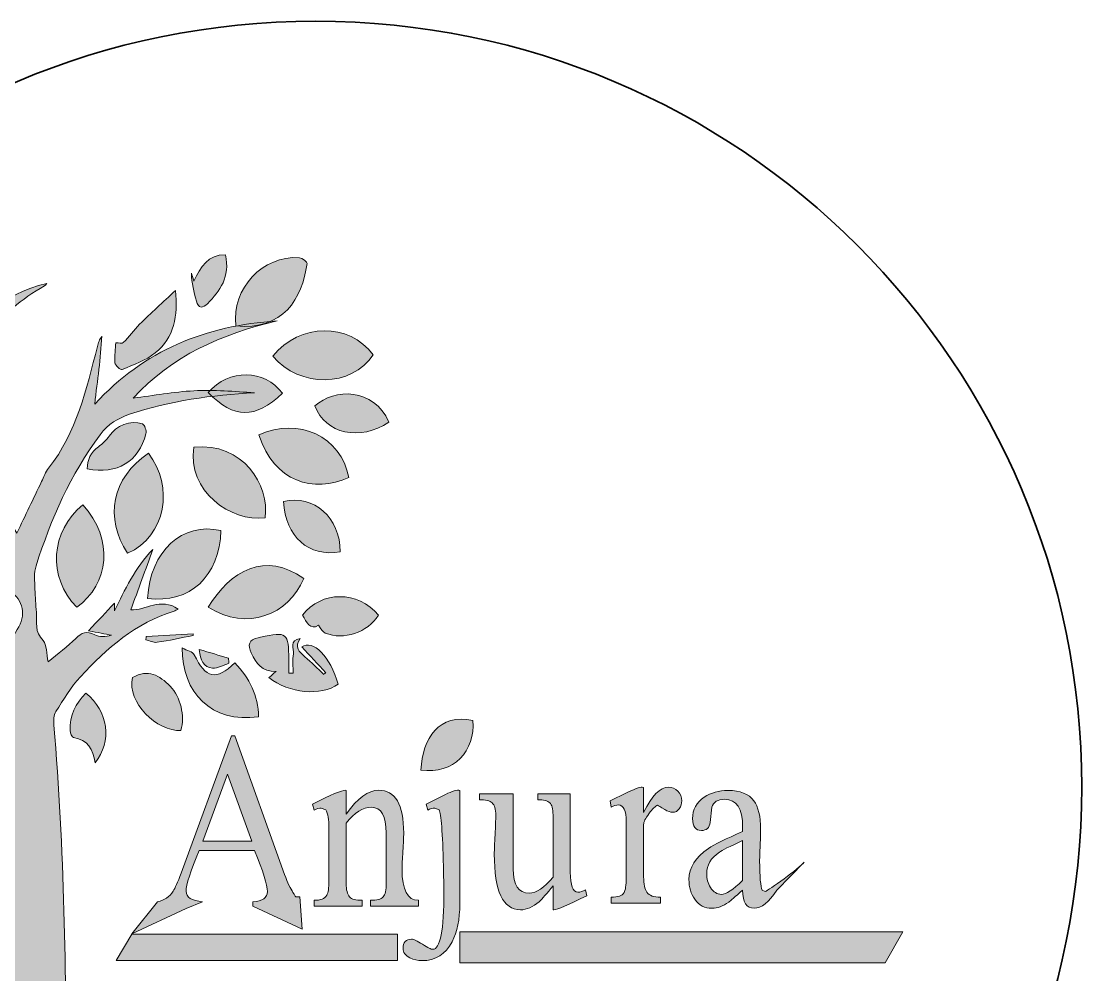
# Model space of a CAD drawing. Header units: inches. Extents: x -88 to 1851, y -517 to 1069.
# Drawn here: x 292.3 to 687.9, y 257.6 to 613.5 of the extents above; entities that cross this region are included whole.
import ezdxf

# ---------------------------------------------------------------- set-up
doc = ezdxf.new("R2010")
doc.units = ezdxf.units.IN
doc.header["$MEASUREMENT"] = 0
doc.layers.add('Layer 1', color=7, linetype='Continuous')

# ---------------------------------------------------------------- blocks, each defined once
blk = doc.blocks.new('block 4')
at = {"layer": 'Layer 1', "true_color": 0x78be37}
h = blk.add_hatch(color=75, dxfattribs=at)
h.dxf.hatch_style = 2
edge = h.paths.add_edge_path()
edge.add_spline(control_points=[(368.42, 526.24), (370.31, 518.03), (366.44, 512.83), (361.74, 508.03), (360.06, 506.32), (358.38, 506.1), (357.61, 508.99), (356.71, 512.37), (355.83, 515.75), (355.78, 519.39), (356.01, 518.59), (356.23, 517.8), (356.6, 516.49), (359.3, 521.61), (361.89, 526.48), (368.42, 526.24)], knot_values=[0, 0, 0, 0, 1, 1, 1, 2, 2, 2, 3, 3, 3, 4, 4, 4, 5, 5, 5, 5], degree=3, periodic=0)
edge.add_line((368.42, 526.24), (368.42, 526.24))
at = {"layer": 'Layer 1', "true_color": 0x754c24}
h = blk.add_hatch(color=27, dxfattribs=at)
h.dxf.hatch_style = 2
edge = h.paths.add_edge_path()
edge.add_spline(control_points=[(302.26, 374.32), (306.04, 377.49), (309.55, 380.07), (312.6, 383.11), (314.85, 385.36), (316.67, 386.08), (319.67, 384.44), (321.4, 383.5), (323.77, 383.73), (325.95, 384.29), (323.45, 384.78), (320.94, 385.28), (317.42, 385.97), (321.08, 389.86), (323.87, 392.84), (327.04, 396.22), (327.04, 396.22), (327.04, 393.4), (327.04, 393.4), (329.02, 397.28), (330.87, 401.34), (333.1, 405.18), (335.39, 409.11), (338.06, 412.83), (341.38, 416.3), (338.65, 408.83), (335.92, 401.36), (333.13, 393.71), (338.58, 393.54), (344.26, 398.55), (350.81, 394.07), (350.02, 393.67), (349.68, 393.43), (349.3, 393.31), (335.02, 388.89), (324.18, 379.46), (314.35, 368.77), (310.79, 364.91), (308.02, 360.29), (305.21, 355.81), (304.38, 354.48), (304.32, 352.43), (304.46, 350.76), (308.27, 304.55), (309.17, 258.25), (308.95, 211.92), (308.95, 211.65), (308.85, 211.39), (308.71, 210.71), (308.71, 210.71), (276.35, 210.71), (276.35, 210.71), (276.63, 214.55), (276.91, 218.31), (277.18, 222.07), (279.74, 258.07), (282.29, 294.08), (284.85, 330.08), (285.44, 338.37), (285.67, 346.71), (286.77, 354.92), (287.46, 359.98), (285.93, 363.73), (282.43, 366.83), (277.04, 371.61), (271.56, 376.31), (265.86, 380.73), (263.07, 382.89), (259.7, 384.31), (256.63, 386.14), (255.98, 386.52), (255.25, 387.13), (255, 387.8), (253.63, 391.45), (252.4, 395.15), (250.76, 399.88), (253.5, 398.79), (255.17, 398.01), (256.91, 397.47), (259.08, 396.8), (259.78, 395.6), (259.58, 393.25), (259.22, 388.92), (260.82, 385.62), (265.29, 384.02), (269.31, 382.57), (272.31, 383.92), (273.66, 389.02), (278.3, 385.33), (282.64, 381.88), (286.49, 378.82), (288.15, 381.74), (289.78, 384.58), (291.38, 387.45), (294.29, 392.67), (292.44, 398.42), (287.2, 401.32), (286.11, 401.92), (285.11, 403.35), (284.81, 404.59), (281.22, 419.3), (274.84, 432.62), (263.77, 443.05), (260.34, 446.3), (255.12, 448.26), (250.38, 449.4), (235.36, 453.01), (220.3, 451.06), (205.36, 448.33), (199.92, 447.35), (194.54, 446.01), (189.09, 445), (202.86, 451.51), (217.36, 455.34), (233.36, 456.69), (221.06, 462.44), (209.89, 468.15), (200.03, 478.11), (201.81, 477.41), (202.57, 477.18), (203.27, 476.83), (212.62, 472.07), (222.42, 468.02), (231.16, 462.33), (239.45, 456.94), (248.55, 456.09), (258.07, 454.15), (256.66, 479.13), (261.4, 502.83), (269.29, 526), (267.89, 513.04), (266.49, 500.08), (265.1, 487.12), (265.58, 486.95), (266.07, 486.79), (266.56, 486.63), (274.4, 500.91), (285, 511.79), (301.83, 515.62), (301.34, 515.1), (301.17, 514.79), (300.9, 514.65), (292.4, 509.88), (285.28, 503.6), (278.67, 496.37), (268.13, 484.85), (263.87, 472.08), (267.49, 456.7), (268.44, 452.65), (269.9, 449.68), (272.97, 446.5), (278.67, 440.61), (283.04, 433.42), (287.93, 426.75), (288.88, 425.44), (289.66, 424), (290.64, 422.44), (293.79, 428.99), (296.81, 435.3), (299.86, 441.61), (300.69, 443.32), (301.31, 445.21), (302.46, 446.66), (313.05, 460), (316.5, 476.17), (320.72, 492.05), (321.07, 493.35), (321.36, 494.67), (322.38, 495.93), (322.02, 491.77), (321.76, 487.61), (321.27, 483.47), (320.78, 479.31), (320.07, 475.18), (319.76, 470.58), (338.02, 490.61), (361.11, 499.9), (387.7, 501.57), (367.15, 496.77), (348.45, 488.6), (334.06, 472.78), (341.62, 473.74), (349.12, 475.13), (356.66, 475.53), (364.19, 475.93), (371.77, 475.33), (379.31, 474.74), (363.41, 473.97), (347.81, 471.86), (332.69, 466.75), (328.27, 465.25), (324.74, 463.13), (321.72, 459.12), (310.58, 444.31), (303.46, 427.64), (297.8, 410.24), (296.92, 407.55), (297.36, 404.38), (297.4, 401.44), (297.43, 398.59), (297.75, 395.74), (297.91, 392.88), (298.11, 389.22), (297.21, 385.56), (300.41, 382.28), (301.91, 380.73), (301.61, 377.44), (302.26, 374.32)], knot_values=[0, 0, 0, 0, 1, 1, 1, 2, 2, 2, 3, 3, 3, 4, 4, 4, 5, 5, 5, 6, 6, 6, 7, 7, 7, 8, 8, 8, 9, 9, 9, 10, 10, 10, 11, 11, 11, 12, 12, 12, 13, 13, 13, 14, 14, 14, 15, 15, 15, 16, 16, 16, 17, 17, 17, 18, 18, 18, 19, 19, 19, 20, 20, 20, 21, 21, 21, 22, 22, 22, 23, 23, 23, 24, 24, 24, 25, 25, 25, 26, 26, 26, 27, 27, 27, 28, 28, 28, 29, 29, 29, 30, 30, 30, 31, 31, 31, 32, 32, 32, 33, 33, 33, 34, 34, 34, 35, 35, 35, 36, 36, 36, 37, 37, 37, 38, 38, 38, 39, 39, 39, 40, 40, 40, 41, 41, 41, 42, 42, 42, 43, 43, 43, 44, 44, 44, 45, 45, 45, 46, 46, 46, 47, 47, 47, 48, 48, 48, 49, 49, 49, 50, 50, 50, 51, 51, 51, 52, 52, 52, 53, 53, 53, 54, 54, 54, 55, 55, 55, 56, 56, 56, 57, 57, 57, 58, 58, 58, 59, 59, 59, 60, 60, 60, 61, 61, 61, 62, 62, 62, 63, 63, 63, 64, 64, 64, 65, 65, 65, 66, 66, 66, 67, 67, 67, 68, 68, 68, 69, 69, 69, 69], degree=3, periodic=0)
edge.add_line((302.26, 374.32), (302.26, 374.32))
at = {"layer": 'Layer 1', "true_color": 0x78be37}
h = blk.add_hatch(color=75, dxfattribs=at)
h.dxf.hatch_style = 2
edge = h.paths.add_edge_path()
edge.add_spline(control_points=[(372.27, 499.75), (370.82, 513.86), (382.3, 526.09), (396.06, 525.19), (397.1, 525.12), (398.99, 523.6), (398.9, 522.97), (397.1, 509.94), (389.99, 497.91), (372.27, 499.75)], knot_values=[0, 0, 0, 0, 1, 1, 1, 2, 2, 2, 3, 3, 3, 3], degree=3, periodic=0)
edge.add_line((372.27, 499.75), (372.27, 499.75))
h = blk.add_hatch(color=75, dxfattribs=at)
h.dxf.hatch_style = 2
edge = h.paths.add_edge_path()
edge.add_spline(control_points=[(349.83, 512.98), (350.8, 503.52), (349.39, 495.37), (342.29, 489.67), (338.75, 486.83), (334.14, 485.27), (329.88, 483.44), (329.4, 483.24), (327.33, 484.97), (327.24, 485.93), (327, 488.59), (327.41, 491.32), (327.52, 493.43), (328.65, 493.43), (329.91, 493.05), (330.35, 493.49), (332.49, 495.68), (334.26, 498.23), (336.44, 500.38), (340.66, 504.54), (345.06, 508.51), (349.83, 512.98)], knot_values=[0, 0, 0, 0, 1, 1, 1, 2, 2, 2, 3, 3, 3, 4, 4, 4, 5, 5, 5, 6, 6, 6, 7, 7, 7, 7], degree=3, periodic=0)
edge.add_line((349.83, 512.98), (349.83, 512.98))
h = blk.add_hatch(color=75, dxfattribs=at)
h.dxf.hatch_style = 2
edge = h.paths.add_edge_path()
edge.add_spline(control_points=[(386.12, 488.5), (396.29, 500.92), (414.44, 501.06), (423.58, 488.98), (415.52, 476.79), (396.2, 476.43), (386.12, 488.5)], knot_values=[0, 0, 0, 0, 1, 1, 1, 2, 2, 2, 2], degree=3, periodic=0)
edge.add_line((386.12, 488.5), (386.12, 488.5))
h = blk.add_hatch(color=75, dxfattribs=at)
h.dxf.hatch_style = 2
edge = h.paths.add_edge_path()
edge.add_spline(control_points=[(361.97, 474.86), (369.76, 483.79), (383.01, 483.66), (389.73, 474.59), (379.4, 464.98), (371.81, 464.91), (361.97, 474.86)], knot_values=[0, 0, 0, 0, 1, 1, 1, 2, 2, 2, 2], degree=3, periodic=0)
edge.add_line((361.97, 474.86), (361.97, 474.86))
h = blk.add_hatch(color=75, dxfattribs=at)
h.dxf.hatch_style = 2
edge = h.paths.add_edge_path()
edge.add_spline(control_points=[(429.39, 463.84), (418.84, 456.52), (405.54, 459.52), (401.84, 469.88), (409.05, 476.46), (423.73, 476.8), (429.39, 463.84)], knot_values=[0, 0, 0, 0, 1, 1, 1, 2, 2, 2, 2], degree=3, periodic=0)
edge.add_line((429.39, 463.84), (429.39, 463.84))
h = blk.add_hatch(color=75, dxfattribs=at)
h.dxf.hatch_style = 2
edge = h.paths.add_edge_path()
edge.add_spline(control_points=[(316.89, 446.35), (316.93, 449.8), (318.13, 452.55), (321.08, 454.63), (322.6, 455.69), (324.03, 457.08), (325.06, 458.61), (327.69, 462.54), (333.07, 464.84), (337.49, 463.18), (338.31, 462.88), (339.08, 460.55), (338.79, 459.43), (336.1, 449), (328.12, 444.28), (316.89, 446.35)], knot_values=[0, 0, 0, 0, 1, 1, 1, 2, 2, 2, 3, 3, 3, 4, 4, 4, 5, 5, 5, 5], degree=3, periodic=0)
edge.add_line((316.89, 446.35), (316.89, 446.35))
h = blk.add_hatch(color=75, dxfattribs=at)
h.dxf.hatch_style = 2
edge = h.paths.add_edge_path()
edge.add_spline(control_points=[(380.9, 459.03), (395.86, 465.93), (411.51, 458.41), (414.5, 443.13), (401.22, 437.24), (386.78, 441.39), (380.9, 459.03)], knot_values=[0, 0, 0, 0, 1, 1, 1, 2, 2, 2, 2], degree=3, periodic=0)
edge.add_line((380.9, 459.03), (380.9, 459.03))
h = blk.add_hatch(color=75, dxfattribs=at)
h.dxf.hatch_style = 2
edge = h.paths.add_edge_path()
edge.add_spline(control_points=[(356.64, 454.54), (374.95, 456.28), (384.99, 440.41), (383.22, 428.07), (370.5, 426.46), (354.06, 438.07), (356.64, 454.54)], knot_values=[0, 0, 0, 0, 1, 1, 1, 2, 2, 2, 2], degree=3, periodic=0)
edge.add_line((356.64, 454.54), (356.64, 454.54))
h = blk.add_hatch(color=75, dxfattribs=at)
h.dxf.hatch_style = 2
edge = h.paths.add_edge_path()
edge.add_spline(control_points=[(331.94, 414.86), (323.29, 428.04), (325.98, 443), (339.73, 452.19), (349.29, 439.66), (346.32, 421.44), (331.94, 414.86)], knot_values=[0, 0, 0, 0, 1, 1, 1, 2, 2, 2, 2], degree=3, periodic=0)
edge.add_line((331.94, 414.86), (331.94, 414.86))
h = blk.add_hatch(color=75, dxfattribs=at)
h.dxf.hatch_style = 2
edge = h.paths.add_edge_path()
edge.add_spline(control_points=[(411.29, 415.43), (399.4, 413.35), (390.91, 421.01), (390.13, 434.21), (401.55, 436.82), (411.21, 428.2), (411.29, 415.43)], knot_values=[0, 0, 0, 0, 1, 1, 1, 2, 2, 2, 2], degree=3, periodic=0)
edge.add_line((411.29, 415.43), (411.29, 415.43))
h = blk.add_hatch(color=75, dxfattribs=at)
h.dxf.hatch_style = 2
edge = h.paths.add_edge_path()
edge.add_spline(control_points=[(312.97, 394.73), (301.95, 406.07), (303.19, 423.01), (315.22, 432.99), (326.98, 420.15), (325.06, 403.37), (312.97, 394.73)], knot_values=[0, 0, 0, 0, 1, 1, 1, 2, 2, 2, 2], degree=3, periodic=0)
edge.add_line((312.97, 394.73), (312.97, 394.73))
h = blk.add_hatch(color=75, dxfattribs=at)
h.dxf.hatch_style = 2
edge = h.paths.add_edge_path()
edge.add_spline(control_points=[(339.38, 398.04), (340.38, 415.74), (352.42, 426.74), (366.76, 423.33), (366.28, 406.27), (355.23, 395.97), (339.38, 398.04)], knot_values=[0, 0, 0, 0, 1, 1, 1, 2, 2, 2, 2], degree=3, periodic=0)
edge.add_line((339.38, 398.04), (339.38, 398.04))
h = blk.add_hatch(color=75, dxfattribs=at)
h.dxf.hatch_style = 2
edge = h.paths.add_edge_path()
edge.add_spline(control_points=[(362.06, 394.75), (370.04, 408.3), (383.49, 415.83), (397.66, 405.42), (392.01, 391.94), (376.45, 385.59), (362.06, 394.75)], knot_values=[0, 0, 0, 0, 1, 1, 1, 2, 2, 2, 2], degree=3, periodic=0)
edge.add_line((362.06, 394.75), (362.06, 394.75))
h = blk.add_hatch(color=75, dxfattribs=at)
h.dxf.hatch_style = 2
edge = h.paths.add_edge_path()
edge.add_spline(control_points=[(425.55, 391.75), (421.44, 385.32), (412.55, 382.28), (405.69, 385.12), (404.76, 385.51), (404.19, 386.75), (403.11, 387.99), (400.11, 386.02), (398.76, 389.12), (397.17, 391.73), (404.19, 400.99), (417.9, 400.99), (425.55, 391.75)], knot_values=[0, 0, 0, 0, 1, 1, 1, 2, 2, 2, 3, 3, 3, 4, 4, 4, 4], degree=3, periodic=0)
edge.add_line((425.55, 391.75), (425.55, 391.75))
h = blk.add_hatch(color=75, dxfattribs=at)
h.dxf.hatch_style = 2
edge = h.paths.add_edge_path()
edge.add_spline(control_points=[(356.35, 384.18), (351.88, 383.31), (347.43, 382.3), (342.93, 381.65), (341.6, 381.46), (340.13, 382.27), (338.72, 382.62), (338.8, 383.03), (338.86, 383.45), (338.93, 383.87), (344.78, 384.18), (350.62, 384.48), (356.46, 384.78), (356.43, 384.58), (356.39, 384.38), (356.35, 384.18)], knot_values=[0, 0, 0, 0, 1, 1, 1, 2, 2, 2, 3, 3, 3, 4, 4, 4, 5, 5, 5, 5], degree=3, periodic=0)
edge.add_line((356.35, 384.18), (356.35, 384.18))
h = blk.add_hatch(color=75, dxfattribs=at)
h.dxf.hatch_style = 2
edge = h.paths.add_edge_path()
edge.add_spline(control_points=[(405.86, 370.32), (402.89, 373.51), (399.91, 376.7), (396.9, 379.92), (401.17, 382.95), (407.48, 376.27), (410.54, 366.04), (403.94, 361.46), (392.17, 362.53), (384.65, 368.51), (385.55, 369.27), (386.43, 370.01), (387.32, 370.76), (382.08, 370.56), (379.83, 373.81), (378.05, 377.69), (376.72, 380.61), (377.11, 382.74), (380.7, 383.37), (380.97, 383.42), (381.22, 383.53), (381.48, 383.59), (391.41, 385.72), (392.05, 385.2), (392.08, 375.16), (392.09, 373.48), (392.08, 371.81), (392.08, 370.13), (392.63, 370.12), (393.17, 370.1), (393.71, 370.08), (393.71, 372.52), (393.43, 375), (393.8, 377.37), (394.09, 379.28), (392.11, 382.4), (396.34, 383.07), (394.08, 379.84), (395.97, 378.11), (398.08, 376.29), (400.51, 374.18), (402.77, 371.87), (405.11, 369.66), (405.36, 369.88), (405.61, 370.1), (405.86, 370.32)], knot_values=[0, 0, 0, 0, 1, 1, 1, 2, 2, 2, 3, 3, 3, 4, 4, 4, 5, 5, 5, 6, 6, 6, 7, 7, 7, 8, 8, 8, 9, 9, 9, 10, 10, 10, 11, 11, 11, 12, 12, 12, 13, 13, 13, 14, 14, 14, 15, 15, 15, 15], degree=3, periodic=0)
edge.add_line((405.86, 370.32), (405.86, 370.32))
h = blk.add_hatch(color=75, dxfattribs=at)
h.dxf.hatch_style = 2
edge = h.paths.add_edge_path()
edge.add_spline(control_points=[(371.99, 374.03), (377.5, 368.19), (380.58, 361.69), (380.83, 353.89), (363.13, 351.32), (352.26, 362.92), (352.35, 379.56), (354.17, 378.55), (356.2, 378.13), (356.78, 376.98), (361.15, 368.19), (364.9, 367.1), (371.99, 374.03)], knot_values=[0, 0, 0, 0, 1, 1, 1, 2, 2, 2, 3, 3, 3, 4, 4, 4, 4], degree=3, periodic=0)
edge.add_line((371.99, 374.03), (371.99, 374.03))
h = blk.add_hatch(color=75, dxfattribs=at)
h.dxf.hatch_style = 2
edge = h.paths.add_edge_path()
edge.add_spline(control_points=[(358.64, 378.98), (362.65, 377.79), (366.11, 376.76), (369.57, 375.73), (369.63, 375.09), (369.69, 374.45), (369.75, 373.81), (367.69, 373.16), (365.55, 371.82), (363.57, 372.02), (360.4, 372.34), (359.03, 374.93), (358.64, 378.98)], knot_values=[0, 0, 0, 0, 1, 1, 1, 2, 2, 2, 3, 3, 3, 4, 4, 4, 4], degree=3, periodic=0)
edge.add_line((358.64, 378.98), (358.64, 378.98))
h = blk.add_hatch(color=75, dxfattribs=at)
h.dxf.hatch_style = 2
edge = h.paths.add_edge_path()
edge.add_spline(control_points=[(351.85, 348.74), (342.87, 348.27), (331.65, 359.13), (333.78, 368.5), (339.53, 371.8), (343.9, 369.31), (347.81, 365.26), (351.77, 361.16), (353.37, 354.36), (351.85, 348.74)], knot_values=[0, 0, 0, 0, 1, 1, 1, 2, 2, 2, 3, 3, 3, 3], degree=3, periodic=0)
edge.add_line((351.85, 348.74), (351.85, 348.74))
h = blk.add_hatch(color=75, dxfattribs=at)
h.dxf.hatch_style = 2
edge = h.paths.add_edge_path()
edge.add_spline(control_points=[(319.81, 336.72), (319.15, 341.73), (317.07, 345.28), (311.79, 346.11), (311.21, 346.2), (310.53, 347.77), (310.48, 348.68), (310.16, 354.31), (312.6, 358.77), (316.41, 362.67), (324.77, 356.05), (326.27, 344.6), (319.81, 336.72)], knot_values=[0, 0, 0, 0, 1, 1, 1, 2, 2, 2, 3, 3, 3, 4, 4, 4, 4], degree=3, periodic=0)
edge.add_line((319.81, 336.72), (319.81, 336.72))
h = blk.add_hatch(color=75, dxfattribs=at)
h.dxf.hatch_style = 2
edge = h.paths.add_edge_path()
edge.add_spline(control_points=[(441.35, 333.98), (441.98, 345.89), (448.16, 355.3), (460.79, 352.44), (461.64, 341.31), (453.7, 332.07), (441.35, 333.98)], knot_values=[0, 0, 0, 0, 1, 1, 1, 2, 2, 2, 2], degree=3, periodic=0)
edge.add_line((441.35, 333.98), (441.35, 333.98))
at = {"layer": 'Layer 1', "true_color": 0xff0000}
h = blk.add_hatch(color=1, dxfattribs=at)
h.dxf.hatch_style = 2
edge = h.paths.add_edge_path()
edge.add_spline(control_points=[(397.08, 274.57), (397.08, 274.57), (378.72, 283.14), (378.72, 283.14), (378.72, 283.14), (378.72, 284.83), (378.72, 284.83), (382.3, 285.02), (384.08, 286.3), (384.08, 288.68), (384.08, 291.06), (382.5, 296.17), (379.35, 304), (379.35, 304), (358.69, 304), (358.69, 304), (355.41, 296.23), (353.78, 291.16), (353.78, 288.78), (353.78, 286.46), (355.83, 285.14), (359.95, 284.83), (359.95, 284.83), (353.78, 282.34), (353.78, 282.34), (353.78, 282.34), (333.51, 272.84), (333.51, 272.84), (333.51, 272.84), (343.13, 284.83), (343.13, 284.83), (345.64, 285.33), (347.58, 286.65), (348.95, 288.78), (349.66, 289.84), (350.65, 292.1), (351.9, 295.54), (351.9, 295.54), (370.67, 346.75), (370.67, 346.75), (370.67, 346.75), (372.01, 346.75), (372.01, 346.75), (372.01, 346.75), (390.52, 294.98), (390.52, 294.98), (391.65, 291.84), (392.7, 289.62), (393.65, 288.31), (395.2, 286.18), (393.66, 286.85), (396.16, 286.67), (396.16, 286.67), (397.08, 274.57), (397.08, 274.57)], knot_values=[0, 0, 0, 0, 1, 1, 1, 2, 2, 2, 3, 3, 3, 4, 4, 4, 5, 5, 5, 6, 6, 6, 7, 7, 7, 8, 8, 8, 9, 9, 9, 10, 10, 10, 11, 11, 11, 12, 12, 12, 13, 13, 13, 14, 14, 14, 15, 15, 15, 16, 16, 16, 17, 17, 17, 18, 18, 18, 18], degree=3, periodic=1)
h.paths.add_polyline_path([(378.26, 307.38), (369.18, 332.5), (359.97, 307.38)])
h = blk.add_hatch(color=1, dxfattribs=at)
h.dxf.hatch_style = 2
edge = h.paths.add_edge_path()
edge.add_spline(control_points=[(440.41, 283.14), (440.41, 283.14), (422.62, 283.14), (422.62, 283.14), (422.62, 283.14), (422.62, 285.39), (422.62, 285.39), (424.94, 285.33), (426.49, 285.74), (427.27, 286.62), (428.04, 287.49), (428.43, 289.18), (428.43, 291.69), (428.43, 291.69), (428.43, 310.48), (428.43, 310.48), (428.43, 316.87), (426.58, 320.07), (422.89, 320.07), (419.73, 320.07), (416.59, 318.09), (413.5, 314.15), (413.5, 314.15), (413.5, 291.69), (413.5, 291.69), (413.5, 289.25), (413.9, 287.57), (414.71, 286.66), (415.51, 285.75), (417.07, 285.33), (419.4, 285.39), (419.4, 285.39), (419.4, 283.14), (419.4, 283.14), (419.4, 283.14), (401.61, 283.14), (401.61, 283.14), (401.61, 283.14), (401.61, 285.39), (401.61, 285.39), (403.93, 285.33), (405.48, 285.96), (406.26, 287.27), (406.79, 288.21), (407.06, 290), (407.06, 292.63), (407.06, 292.63), (407.06, 312.27), (407.06, 312.27), (407.06, 315.46), (406.67, 317.75), (405.9, 319.13), (405.9, 319.13), (404.2, 319.79), (404.2, 319.79), (403.42, 319.79), (402.56, 319.53), (401.61, 319.03), (401.61, 319.03), (400.98, 321.29), (400.98, 321.29), (407.84, 324.73), (411.92, 326.46), (413.23, 326.46), (413.23, 326.46), (413.5, 326.36), (413.5, 326.36), (413.5, 326.36), (413.5, 317.53), (413.5, 317.53), (417.73, 323.48), (421.75, 326.46), (425.57, 326.46), (431.83, 326.46), (434.95, 321.12), (434.95, 310.45), (434.95, 308.94), (434.85, 306.69), (434.64, 303.71), (434.43, 300.73), (434.33, 298.49), (434.33, 296.98), (434.33, 289.19), (436.36, 285.33), (440.41, 285.39), (440.41, 285.39), (440.41, 283.14), (440.41, 283.14)], knot_values=[0, 0, 0, 0, 1, 1, 1, 2, 2, 2, 3, 3, 3, 4, 4, 4, 5, 5, 5, 6, 6, 6, 7, 7, 7, 8, 8, 8, 9, 9, 9, 10, 10, 10, 11, 11, 11, 12, 12, 12, 13, 13, 13, 14, 14, 14, 15, 15, 15, 16, 16, 16, 17, 17, 17, 18, 18, 18, 19, 19, 19, 20, 20, 20, 21, 21, 21, 22, 22, 22, 23, 23, 23, 24, 24, 24, 25, 25, 25, 26, 26, 26, 27, 27, 27, 28, 28, 28, 29, 29, 29, 29], degree=3, periodic=1)
h = blk.add_hatch(color=1, dxfattribs=at)
h.dxf.hatch_style = 2
edge = h.paths.add_edge_path()
edge.add_spline(control_points=[(455.88, 284.08), (455.88, 278.25), (454.92, 273.52), (453.02, 269.89), (450.57, 265.19), (446.82, 262.84), (441.75, 262.84), (440.14, 262.84), (438.65, 263.19), (437.28, 263.88), (435.55, 264.75), (434.69, 265.94), (434.69, 267.45), (434.69, 269.7), (435.76, 270.83), (437.91, 270.83), (438.62, 270.83), (439.98, 270.21), (441.97, 268.95), (443.97, 267.7), (445.24, 267.07), (445.77, 267.07), (448.57, 267.07), (449.98, 274.24), (449.98, 288.59), (449.98, 290.41), (449.92, 292.44), (449.8, 294.69), (449.8, 294.69), (449.8, 298.08), (449.8, 298.08), (449.44, 310.61), (448.9, 317.63), (448.19, 319.13), (448.19, 319.13), (446.58, 319.78), (446.58, 319.78), (445.74, 319.78), (444.85, 319.53), (443.9, 319.03), (443.9, 319.03), (443.36, 321.29), (443.36, 321.29), (443.36, 321.29), (449.53, 324.39), (449.53, 324.39), (452.27, 325.77), (454.27, 326.46), (455.52, 326.46), (455.52, 326.46), (455.88, 326.36), (455.88, 326.36), (455.88, 326.36), (455.88, 284.08), (455.88, 284.08)], knot_values=[0, 0, 0, 0, 1, 1, 1, 2, 2, 2, 3, 3, 3, 4, 4, 4, 5, 5, 5, 6, 6, 6, 7, 7, 7, 8, 8, 8, 9, 9, 9, 10, 10, 10, 11, 11, 11, 12, 12, 12, 13, 13, 13, 14, 14, 14, 15, 15, 15, 16, 16, 16, 17, 17, 17, 18, 18, 18, 18], degree=3, periodic=1)
h = blk.add_hatch(color=1, dxfattribs=at)
h.dxf.hatch_style = 2
edge = h.paths.add_edge_path()
edge.add_spline(control_points=[(503.26, 287.09), (496.29, 283.57), (492.2, 281.82), (491.01, 281.82), (491.01, 281.82), (490.66, 281.82), (490.66, 281.82), (490.66, 281.82), (490.66, 290.75), (490.66, 290.75), (488.39, 287.87), (486.66, 285.9), (485.47, 284.83), (483.2, 282.83), (480.88, 281.82), (478.5, 281.82), (472, 281.82), (468.75, 288.78), (468.75, 302.68), (468.75, 304.25), (468.84, 306.63), (469.02, 309.82), (469.2, 313.02), (469.29, 315.4), (469.29, 316.97), (469.29, 319.35), (468.84, 320.94), (467.95, 321.76), (467.05, 322.57), (465.47, 322.95), (463.21, 322.89), (463.21, 322.89), (463.21, 325.14), (463.21, 325.14), (463.21, 325.14), (475.81, 325.14), (475.81, 325.14), (475.81, 325.14), (475.81, 297.05), (475.81, 297.05), (475.81, 291.03), (477.81, 288.03), (481.8, 288.03), (484.43, 288.03), (487.38, 290.03), (490.66, 294.04), (490.66, 294.04), (490.66, 317.25), (490.66, 317.25), (490.66, 319.5), (490.25, 321.01), (489.45, 321.76), (488.64, 322.51), (487.14, 322.89), (484.93, 322.89), (484.93, 322.89), (484.93, 325.14), (484.93, 325.14), (484.93, 325.14), (497.09, 325.14), (497.09, 325.14), (497.09, 325.14), (497.09, 295.92), (497.09, 295.92), (497.09, 290.91), (498.04, 288.4), (499.95, 288.4), (500.79, 288.4), (501.71, 288.68), (502.72, 289.25), (502.72, 289.25), (503.26, 287.09), (503.26, 287.09)], knot_values=[0, 0, 0, 0, 1, 1, 1, 2, 2, 2, 3, 3, 3, 4, 4, 4, 5, 5, 5, 6, 6, 6, 7, 7, 7, 8, 8, 8, 9, 9, 9, 10, 10, 10, 11, 11, 11, 12, 12, 12, 13, 13, 13, 14, 14, 14, 15, 15, 15, 16, 16, 16, 17, 17, 17, 18, 18, 18, 19, 19, 19, 20, 20, 20, 21, 21, 21, 22, 22, 22, 23, 23, 23, 24, 24, 24, 24], degree=3, periodic=1)
h = blk.add_hatch(color=1, dxfattribs=at)
h.dxf.hatch_style = 2
edge = h.paths.add_edge_path()
edge.add_spline(control_points=[(538.69, 322.48), (538.69, 321.41), (538.38, 320.42), (537.75, 319.54), (537.13, 318.65), (536.31, 318.21), (535.29, 318.21), (534.46, 318.21), (533.48, 318.55), (532.34, 319.24), (530.79, 320.18), (529.9, 320.72), (529.66, 320.84), (528.82, 320.53), (527.75, 319.48), (526.44, 317.69), (525.13, 315.91), (524.47, 314.58), (524.47, 313.7), (524.47, 313.7), (524.47, 294.06), (524.47, 294.06), (524.47, 291.43), (524.86, 289.55), (525.64, 288.42), (526.59, 287.11), (528.29, 286.48), (530.73, 286.54), (530.73, 286.54), (530.73, 284.29), (530.73, 284.29), (530.73, 284.29), (512.32, 284.29), (512.32, 284.29), (512.32, 284.29), (512.32, 286.54), (512.32, 286.54), (514.82, 286.48), (516.43, 287.04), (517.14, 288.24), (517.68, 289.11), (517.95, 290.96), (517.95, 293.78), (517.95, 293.78), (517.95, 314.64), (517.95, 314.64), (517.95, 318.84), (516.98, 320.94), (515.04, 320.94), (514.22, 320.94), (513.31, 320.68), (512.31, 320.18), (512.31, 320.18), (511.96, 322.44), (511.96, 322.44), (511.96, 322.44), (518.04, 325.45), (518.04, 325.45), (520.96, 326.88), (522.92, 327.61), (523.94, 327.61), (523.94, 327.61), (524.47, 327.51), (524.47, 327.51), (524.47, 327.51), (524.47, 318.12), (524.47, 318.12), (527.45, 324.44), (530.56, 327.61), (533.77, 327.61), (535.08, 327.61), (536.23, 327.1), (537.21, 326.09), (538.2, 325.07), (538.69, 323.87), (538.69, 322.48)], knot_values=[0, 0, 0, 0, 1, 1, 1, 2, 2, 2, 3, 3, 3, 4, 4, 4, 5, 5, 5, 6, 6, 6, 7, 7, 7, 8, 8, 8, 9, 9, 9, 10, 10, 10, 11, 11, 11, 12, 12, 12, 13, 13, 13, 14, 14, 14, 15, 15, 15, 16, 16, 16, 17, 17, 17, 18, 18, 18, 19, 19, 19, 20, 20, 20, 21, 21, 21, 22, 22, 22, 23, 23, 23, 24, 24, 24, 25, 25, 25, 25], degree=3, periodic=0)
edge.add_line((538.69, 322.48), (538.69, 322.48))
h = blk.add_hatch(color=1, dxfattribs=at)
h.dxf.hatch_style = 2
edge = h.paths.add_edge_path()
edge.add_spline(control_points=[(574.09, 289.18), (571.17, 284.65), (568.37, 282.39), (565.68, 282.39), (562.82, 282.39), (561.39, 284.64), (561.39, 289.15), (558.53, 286.62), (556.8, 285.13), (556.21, 284.7), (554.06, 283.16), (551.97, 282.39), (549.95, 282.39), (547.26, 282.39), (545.12, 283.51), (543.51, 285.76), (542.08, 287.76), (541.36, 290.23), (541.36, 293.17), (541.36, 297.54), (543.78, 301.39), (548.61, 304.7), (550.87, 306.26), (555.13, 308.36), (561.39, 310.98), (561.39, 310.98), (561.39, 312.67), (561.39, 312.67), (561.39, 319.61), (559.16, 323.07), (554.69, 323.07), (552.12, 323.07), (550.51, 322.07), (549.86, 320.07), (549.86, 320.07), (549.23, 314.43), (549.23, 314.43), (548.99, 312.42), (547.92, 311.42), (546.01, 311.42), (543.81, 311.42), (542.71, 312.9), (542.71, 315.84), (542.71, 319.22), (544.16, 321.88), (547.09, 323.83), (549.59, 325.52), (552.54, 326.36), (555.94, 326.36), (560.47, 326.36), (563.68, 325.08), (565.59, 322.51), (567.26, 320.26), (568.1, 316.68), (568.1, 311.8), (568.1, 310.48), (568.04, 308.53), (567.92, 305.93), (567.8, 303.33), (567.74, 301.37), (567.74, 300.05), (567.74, 294.1), (568.07, 290.47), (568.72, 289.15), (568.72, 289.15), (569.8, 288.68), (569.8, 288.68), (570.87, 288.93), (582.62, 297.44), (584.4, 299.63), (584.4, 299.63), (574.09, 289.18), (574.09, 289.18)], knot_values=[0, 0, 0, 0, 1, 1, 1, 2, 2, 2, 3, 3, 3, 4, 4, 4, 5, 5, 5, 6, 6, 6, 7, 7, 7, 8, 8, 8, 9, 9, 9, 10, 10, 10, 11, 11, 11, 12, 12, 12, 13, 13, 13, 14, 14, 14, 15, 15, 15, 16, 16, 16, 17, 17, 17, 18, 18, 18, 19, 19, 19, 20, 20, 20, 21, 21, 21, 22, 22, 22, 23, 23, 23, 24, 24, 24, 24], degree=3, periodic=1)
edge = h.paths.add_edge_path()
edge.add_spline(control_points=[(561.39, 292.72), (561.39, 292.72), (561.39, 307.66), (561.39, 307.66), (556.5, 305.41), (553.61, 303.97), (552.72, 303.34), (549.56, 301.15), (547.98, 298.45), (547.98, 295.26), (547.98, 293.38), (548.46, 291.69), (549.41, 290.19), (550.48, 288.43), (551.85, 287.56), (553.52, 287.56), (555.19, 287.56), (557.81, 289.28), (561.39, 292.72)], knot_values=[0, 0, 0, 0, 1, 1, 1, 2, 2, 2, 3, 3, 3, 4, 4, 4, 5, 5, 5, 6, 6, 6, 6], degree=3, periodic=0)
edge.add_line((561.39, 292.72), (561.39, 292.72))
at = {"layer": 'Layer 1', "true_color": 0x0071bc}
h = blk.add_hatch(color=152, dxfattribs=at)
h.dxf.hatch_style = 2
h.paths.add_polyline_path([(614.53, 262.01), (455.84, 262.01), (455.84, 273.59), (621.14, 273.59)])
h = blk.add_hatch(color=152, dxfattribs=at)
h.dxf.hatch_style = 2
h.paths.add_polyline_path([(432.69, 262.84), (327.73, 262.84), (333.51, 272.76), (432.69, 272.76)])
at = {"layer": 'Layer 1', "lineweight": 0}
for points in [[(378.26, 307.38), (369.18, 332.5), (359.97, 307.38), (378.26, 307.38)], [(614.53, 262.01), (455.84, 262.01), (455.84, 273.59), (621.14, 273.59), (614.53, 262.01)], [(432.69, 262.84), (327.73, 262.84), (333.51, 272.76), (432.69, 272.76), (432.69, 262.84)]]:
    blk.add_lwpolyline(points, dxfattribs=at)
at = {"layer": 'Layer 1', "color": 7, "lineweight": 35, "true_color": 0xffffff}
blk.add_open_spline([(687.92, 327.66), (687.92, 169.81), (559.96, 41.85), (402.11, 41.85), (244.27, 41.85), (116.31, 169.81), (116.31, 327.66), (116.31, 485.5), (244.27, 613.46), (402.11, 613.46), (559.96, 613.46), (687.92, 485.5), (687.92, 327.66)], degree=3, knots=[0, 0, 0, 0, 1, 1, 1, 2, 2, 2, 3, 3, 3, 4, 4, 4, 4], dxfattribs=at)
at = {"layer": 'Layer 1', "lineweight": 0}
for points, knots in [([(368.42, 526.24), (370.31, 518.03), (366.44, 512.83), (361.74, 508.03), (360.06, 506.32), (358.38, 506.1), (357.61, 508.99), (356.71, 512.37), (355.83, 515.75), (355.78, 519.39), (356.01, 518.59), (356.23, 517.8), (356.6, 516.49), (359.3, 521.61), (361.89, 526.48), (368.42, 526.24)], [0, 0, 0, 0, 1, 1, 1, 2, 2, 2, 3, 3, 3, 4, 4, 4, 5, 5, 5, 5]), ([(302.26, 374.32), (306.04, 377.49), (309.55, 380.07), (312.6, 383.11), (314.85, 385.36), (316.67, 386.08), (319.67, 384.44), (321.4, 383.5), (323.77, 383.73), (325.95, 384.29), (323.45, 384.78), (320.94, 385.28), (317.42, 385.97), (321.08, 389.86), (323.87, 392.84), (327.04, 396.22), (327.04, 396.22), (327.04, 393.4), (327.04, 393.4), (329.02, 397.28), (330.87, 401.34), (333.1, 405.18), (335.39, 409.11), (338.06, 412.83), (341.38, 416.3), (338.65, 408.83), (335.92, 401.36), (333.13, 393.71), (338.58, 393.54), (344.26, 398.55), (350.81, 394.07), (350.02, 393.67), (349.68, 393.43), (349.3, 393.31), (335.02, 388.89), (324.18, 379.46), (314.35, 368.77), (310.79, 364.91), (308.02, 360.29), (305.21, 355.81), (304.38, 354.48), (304.32, 352.43), (304.46, 350.76), (308.27, 304.55), (309.17, 258.25), (308.95, 211.92), (308.95, 211.65), (308.85, 211.39), (308.71, 210.71), (308.71, 210.71), (276.35, 210.71), (276.35, 210.71), (276.63, 214.55), (276.91, 218.31), (277.18, 222.07), (279.74, 258.07), (282.29, 294.08), (284.85, 330.08), (285.44, 338.37), (285.67, 346.71), (286.77, 354.92), (287.46, 359.98), (285.93, 363.73), (282.43, 366.83), (277.04, 371.61), (271.56, 376.31), (265.86, 380.73), (263.07, 382.89), (259.7, 384.31), (256.63, 386.14), (255.98, 386.52), (255.25, 387.13), (255, 387.8), (253.63, 391.45), (252.4, 395.15), (250.76, 399.88), (253.5, 398.79), (255.17, 398.01), (256.91, 397.47), (259.08, 396.8), (259.78, 395.6), (259.58, 393.25), (259.22, 388.92), (260.82, 385.62), (265.29, 384.02), (269.31, 382.57), (272.31, 383.92), (273.66, 389.02), (278.3, 385.33), (282.64, 381.88), (286.49, 378.82), (288.15, 381.74), (289.78, 384.58), (291.38, 387.45), (294.29, 392.67), (292.44, 398.42), (287.2, 401.32), (286.11, 401.92), (285.11, 403.35), (284.81, 404.59), (281.22, 419.3), (274.84, 432.62), (263.77, 443.05), (260.34, 446.3), (255.12, 448.26), (250.38, 449.4), (235.36, 453.01), (220.3, 451.06), (205.36, 448.33), (199.92, 447.35), (194.54, 446.01), (189.09, 445), (202.86, 451.51), (217.36, 455.34), (233.36, 456.69), (221.06, 462.44), (209.89, 468.15), (200.03, 478.11), (201.81, 477.41), (202.57, 477.18), (203.27, 476.83), (212.62, 472.07), (222.42, 468.02), (231.16, 462.33), (239.45, 456.94), (248.55, 456.09), (258.07, 454.15), (256.66, 479.13), (261.4, 502.83), (269.29, 526), (267.89, 513.04), (266.49, 500.08), (265.1, 487.12), (265.58, 486.95), (266.07, 486.79), (266.56, 486.63), (274.4, 500.91), (285, 511.79), (301.83, 515.62), (301.34, 515.1), (301.17, 514.79), (300.9, 514.65), (292.4, 509.88), (285.28, 503.6), (278.67, 496.37), (268.13, 484.85), (263.87, 472.08), (267.49, 456.7), (268.44, 452.65), (269.9, 449.68), (272.97, 446.5), (278.67, 440.61), (283.04, 433.42), (287.93, 426.75), (288.88, 425.44), (289.66, 424), (290.64, 422.44), (293.79, 428.99), (296.81, 435.3), (299.86, 441.61), (300.69, 443.32), (301.31, 445.21), (302.46, 446.66), (313.05, 460), (316.5, 476.17), (320.72, 492.05), (321.07, 493.35), (321.36, 494.67), (322.38, 495.93), (322.02, 491.77), (321.76, 487.61), (321.27, 483.47), (320.78, 479.31), (320.07, 475.18), (319.76, 470.58), (338.02, 490.61), (361.11, 499.9), (387.7, 501.57), (367.15, 496.77), (348.45, 488.6), (334.06, 472.78), (341.62, 473.74), (349.12, 475.13), (356.66, 475.53), (364.19, 475.93), (371.77, 475.33), (379.31, 474.74), (363.41, 473.97), (347.81, 471.86), (332.69, 466.75), (328.27, 465.25), (324.74, 463.13), (321.72, 459.12), (310.58, 444.31), (303.46, 427.64), (297.8, 410.24), (296.92, 407.55), (297.36, 404.38), (297.4, 401.44), (297.43, 398.59), (297.75, 395.74), (297.91, 392.88), (298.11, 389.22), (297.21, 385.56), (300.41, 382.28), (301.91, 380.73), (301.61, 377.44), (302.26, 374.32)], [0, 0, 0, 0, 1, 1, 1, 2, 2, 2, 3, 3, 3, 4, 4, 4, 5, 5, 5, 6, 6, 6, 7, 7, 7, 8, 8, 8, 9, 9, 9, 10, 10, 10, 11, 11, 11, 12, 12, 12, 13, 13, 13, 14, 14, 14, 15, 15, 15, 16, 16, 16, 17, 17, 17, 18, 18, 18, 19, 19, 19, 20, 20, 20, 21, 21, 21, 22, 22, 22, 23, 23, 23, 24, 24, 24, 25, 25, 25, 26, 26, 26, 27, 27, 27, 28, 28, 28, 29, 29, 29, 30, 30, 30, 31, 31, 31, 32, 32, 32, 33, 33, 33, 34, 34, 34, 35, 35, 35, 36, 36, 36, 37, 37, 37, 38, 38, 38, 39, 39, 39, 40, 40, 40, 41, 41, 41, 42, 42, 42, 43, 43, 43, 44, 44, 44, 45, 45, 45, 46, 46, 46, 47, 47, 47, 48, 48, 48, 49, 49, 49, 50, 50, 50, 51, 51, 51, 52, 52, 52, 53, 53, 53, 54, 54, 54, 55, 55, 55, 56, 56, 56, 57, 57, 57, 58, 58, 58, 59, 59, 59, 60, 60, 60, 61, 61, 61, 62, 62, 62, 63, 63, 63, 64, 64, 64, 65, 65, 65, 66, 66, 66, 67, 67, 67, 68, 68, 68, 69, 69, 69, 69]), ([(372.27, 499.75), (370.82, 513.86), (382.3, 526.09), (396.06, 525.19), (397.1, 525.12), (398.99, 523.6), (398.9, 522.97), (397.1, 509.94), (389.99, 497.91), (372.27, 499.75)], [0, 0, 0, 0, 1, 1, 1, 2, 2, 2, 3, 3, 3, 3]), ([(349.83, 512.98), (350.8, 503.52), (349.39, 495.37), (342.29, 489.67), (338.75, 486.83), (334.14, 485.27), (329.88, 483.44), (329.4, 483.24), (327.33, 484.97), (327.24, 485.93), (327, 488.59), (327.41, 491.32), (327.52, 493.43), (328.65, 493.43), (329.91, 493.05), (330.35, 493.49), (332.49, 495.68), (334.26, 498.23), (336.44, 500.38), (340.66, 504.54), (345.06, 508.51), (349.83, 512.98)], [0, 0, 0, 0, 1, 1, 1, 2, 2, 2, 3, 3, 3, 4, 4, 4, 5, 5, 5, 6, 6, 6, 7, 7, 7, 7]), ([(386.12, 488.5), (396.29, 500.92), (414.44, 501.06), (423.58, 488.98), (415.52, 476.79), (396.2, 476.43), (386.12, 488.5)], [0, 0, 0, 0, 1, 1, 1, 2, 2, 2, 2]), ([(361.97, 474.86), (369.76, 483.79), (383.01, 483.66), (389.73, 474.59), (379.4, 464.98), (371.81, 464.91), (361.97, 474.86)], [0, 0, 0, 0, 1, 1, 1, 2, 2, 2, 2]), ([(429.39, 463.84), (418.84, 456.52), (405.54, 459.52), (401.84, 469.88), (409.05, 476.46), (423.73, 476.8), (429.39, 463.84)], [0, 0, 0, 0, 1, 1, 1, 2, 2, 2, 2]), ([(316.89, 446.35), (316.93, 449.8), (318.13, 452.55), (321.08, 454.63), (322.6, 455.69), (324.03, 457.08), (325.06, 458.61), (327.69, 462.54), (333.07, 464.84), (337.49, 463.18), (338.31, 462.88), (339.08, 460.55), (338.79, 459.43), (336.1, 449), (328.12, 444.28), (316.89, 446.35)], [0, 0, 0, 0, 1, 1, 1, 2, 2, 2, 3, 3, 3, 4, 4, 4, 5, 5, 5, 5]), ([(380.9, 459.03), (395.86, 465.93), (411.51, 458.41), (414.5, 443.13), (401.22, 437.24), (386.78, 441.39), (380.9, 459.03)], [0, 0, 0, 0, 1, 1, 1, 2, 2, 2, 2]), ([(356.64, 454.54), (374.95, 456.28), (384.99, 440.41), (383.22, 428.07), (370.5, 426.46), (354.06, 438.07), (356.64, 454.54)], [0, 0, 0, 0, 1, 1, 1, 2, 2, 2, 2]), ([(331.94, 414.86), (323.29, 428.04), (325.98, 443), (339.73, 452.19), (349.29, 439.66), (346.32, 421.44), (331.94, 414.86)], [0, 0, 0, 0, 1, 1, 1, 2, 2, 2, 2]), ([(411.29, 415.43), (399.4, 413.35), (390.91, 421.01), (390.13, 434.21), (401.55, 436.82), (411.21, 428.2), (411.29, 415.43)], [0, 0, 0, 0, 1, 1, 1, 2, 2, 2, 2]), ([(312.97, 394.73), (301.95, 406.07), (303.19, 423.01), (315.22, 432.99), (326.98, 420.15), (325.06, 403.37), (312.97, 394.73)], [0, 0, 0, 0, 1, 1, 1, 2, 2, 2, 2]), ([(339.38, 398.04), (340.38, 415.74), (352.42, 426.74), (366.76, 423.33), (366.28, 406.27), (355.23, 395.97), (339.38, 398.04)], [0, 0, 0, 0, 1, 1, 1, 2, 2, 2, 2]), ([(362.06, 394.75), (370.04, 408.3), (383.49, 415.83), (397.66, 405.42), (392.01, 391.94), (376.45, 385.59), (362.06, 394.75)], [0, 0, 0, 0, 1, 1, 1, 2, 2, 2, 2]), ([(425.55, 391.75), (421.44, 385.32), (412.55, 382.28), (405.69, 385.12), (404.76, 385.51), (404.19, 386.75), (403.11, 387.99), (400.11, 386.02), (398.76, 389.12), (397.17, 391.73), (404.19, 400.99), (417.9, 400.99), (425.55, 391.75)], [0, 0, 0, 0, 1, 1, 1, 2, 2, 2, 3, 3, 3, 4, 4, 4, 4]), ([(356.35, 384.18), (351.88, 383.31), (347.43, 382.3), (342.93, 381.65), (341.6, 381.46), (340.13, 382.27), (338.72, 382.62), (338.8, 383.03), (338.86, 383.45), (338.93, 383.87), (344.78, 384.18), (350.62, 384.48), (356.46, 384.78), (356.43, 384.58), (356.39, 384.38), (356.35, 384.18)], [0, 0, 0, 0, 1, 1, 1, 2, 2, 2, 3, 3, 3, 4, 4, 4, 5, 5, 5, 5]), ([(405.86, 370.32), (402.89, 373.51), (399.91, 376.7), (396.9, 379.92), (401.17, 382.95), (407.48, 376.27), (410.54, 366.04), (403.94, 361.46), (392.17, 362.53), (384.65, 368.51), (385.55, 369.27), (386.43, 370.01), (387.32, 370.76), (382.08, 370.56), (379.83, 373.81), (378.05, 377.69), (376.72, 380.61), (377.11, 382.74), (380.7, 383.37), (380.97, 383.42), (381.22, 383.53), (381.48, 383.59), (391.41, 385.72), (392.05, 385.2), (392.08, 375.16), (392.09, 373.48), (392.08, 371.81), (392.08, 370.13), (392.63, 370.12), (393.17, 370.1), (393.71, 370.08), (393.71, 372.52), (393.43, 375), (393.8, 377.37), (394.09, 379.28), (392.11, 382.4), (396.34, 383.07), (394.08, 379.84), (395.97, 378.11), (398.08, 376.29), (400.51, 374.18), (402.77, 371.87), (405.11, 369.66), (405.36, 369.88), (405.61, 370.1), (405.86, 370.32)], [0, 0, 0, 0, 1, 1, 1, 2, 2, 2, 3, 3, 3, 4, 4, 4, 5, 5, 5, 6, 6, 6, 7, 7, 7, 8, 8, 8, 9, 9, 9, 10, 10, 10, 11, 11, 11, 12, 12, 12, 13, 13, 13, 14, 14, 14, 15, 15, 15, 15]), ([(371.99, 374.03), (377.5, 368.19), (380.58, 361.69), (380.83, 353.89), (363.13, 351.32), (352.26, 362.92), (352.35, 379.56), (354.17, 378.55), (356.2, 378.13), (356.78, 376.98), (361.15, 368.19), (364.9, 367.1), (371.99, 374.03)], [0, 0, 0, 0, 1, 1, 1, 2, 2, 2, 3, 3, 3, 4, 4, 4, 4]), ([(358.64, 378.98), (362.65, 377.79), (366.11, 376.76), (369.57, 375.73), (369.63, 375.09), (369.69, 374.45), (369.75, 373.81), (367.69, 373.16), (365.55, 371.82), (363.57, 372.02), (360.4, 372.34), (359.03, 374.93), (358.64, 378.98)], [0, 0, 0, 0, 1, 1, 1, 2, 2, 2, 3, 3, 3, 4, 4, 4, 4]), ([(351.85, 348.74), (342.87, 348.27), (331.65, 359.13), (333.78, 368.5), (339.53, 371.8), (343.9, 369.31), (347.81, 365.26), (351.77, 361.16), (353.37, 354.36), (351.85, 348.74)], [0, 0, 0, 0, 1, 1, 1, 2, 2, 2, 3, 3, 3, 3]), ([(319.81, 336.72), (319.15, 341.73), (317.07, 345.28), (311.79, 346.11), (311.21, 346.2), (310.53, 347.77), (310.48, 348.68), (310.16, 354.31), (312.6, 358.77), (316.41, 362.67), (324.77, 356.05), (326.27, 344.6), (319.81, 336.72)], [0, 0, 0, 0, 1, 1, 1, 2, 2, 2, 3, 3, 3, 4, 4, 4, 4]), ([(441.35, 333.98), (441.98, 345.89), (448.16, 355.3), (460.79, 352.44), (461.64, 341.31), (453.7, 332.07), (441.35, 333.98)], [0, 0, 0, 0, 1, 1, 1, 2, 2, 2, 2]), ([(397.08, 274.57), (397.08, 274.57), (378.72, 283.14), (378.72, 283.14), (378.72, 283.14), (378.72, 284.83), (378.72, 284.83), (382.3, 285.02), (384.08, 286.3), (384.08, 288.68), (384.08, 291.06), (382.5, 296.17), (379.35, 304), (379.35, 304), (358.69, 304), (358.69, 304), (355.41, 296.23), (353.78, 291.16), (353.78, 288.78), (353.78, 286.46), (355.83, 285.14), (359.95, 284.83), (359.95, 284.83), (353.78, 282.34), (353.78, 282.34), (353.78, 282.34), (333.51, 272.84), (333.51, 272.84), (333.51, 272.84), (343.13, 284.83), (343.13, 284.83), (345.64, 285.33), (347.58, 286.65), (348.95, 288.78), (349.66, 289.84), (350.65, 292.1), (351.9, 295.54), (351.9, 295.54), (370.67, 346.75), (370.67, 346.75), (370.67, 346.75), (372.01, 346.75), (372.01, 346.75), (372.01, 346.75), (390.52, 294.98), (390.52, 294.98), (391.65, 291.84), (392.7, 289.62), (393.65, 288.31), (395.2, 286.18), (393.66, 286.85), (396.16, 286.67), (396.16, 286.67), (397.08, 274.57), (397.08, 274.57)], [0, 0, 0, 0, 1, 1, 1, 2, 2, 2, 3, 3, 3, 4, 4, 4, 5, 5, 5, 6, 6, 6, 7, 7, 7, 8, 8, 8, 9, 9, 9, 10, 10, 10, 11, 11, 11, 12, 12, 12, 13, 13, 13, 14, 14, 14, 15, 15, 15, 16, 16, 16, 17, 17, 17, 18, 18, 18, 18]), ([(440.41, 283.14), (440.41, 283.14), (422.62, 283.14), (422.62, 283.14), (422.62, 283.14), (422.62, 285.39), (422.62, 285.39), (424.94, 285.33), (426.49, 285.74), (427.27, 286.62), (428.04, 287.49), (428.43, 289.18), (428.43, 291.69), (428.43, 291.69), (428.43, 310.48), (428.43, 310.48), (428.43, 316.87), (426.58, 320.07), (422.89, 320.07), (419.73, 320.07), (416.59, 318.09), (413.5, 314.15), (413.5, 314.15), (413.5, 291.69), (413.5, 291.69), (413.5, 289.25), (413.9, 287.57), (414.71, 286.66), (415.51, 285.75), (417.07, 285.33), (419.4, 285.39), (419.4, 285.39), (419.4, 283.14), (419.4, 283.14), (419.4, 283.14), (401.61, 283.14), (401.61, 283.14), (401.61, 283.14), (401.61, 285.39), (401.61, 285.39), (403.93, 285.33), (405.48, 285.96), (406.26, 287.27), (406.79, 288.21), (407.06, 290), (407.06, 292.63), (407.06, 292.63), (407.06, 312.27), (407.06, 312.27), (407.06, 315.46), (406.67, 317.75), (405.9, 319.13), (405.9, 319.13), (404.2, 319.79), (404.2, 319.79), (403.42, 319.79), (402.56, 319.53), (401.61, 319.03), (401.61, 319.03), (400.98, 321.29), (400.98, 321.29), (407.84, 324.73), (411.92, 326.46), (413.23, 326.46), (413.23, 326.46), (413.5, 326.36), (413.5, 326.36), (413.5, 326.36), (413.5, 317.53), (413.5, 317.53), (417.73, 323.48), (421.75, 326.46), (425.57, 326.46), (431.83, 326.46), (434.95, 321.12), (434.95, 310.45), (434.95, 308.94), (434.85, 306.69), (434.64, 303.71), (434.43, 300.73), (434.33, 298.49), (434.33, 296.98), (434.33, 289.19), (436.36, 285.33), (440.41, 285.39), (440.41, 285.39), (440.41, 283.14), (440.41, 283.14)], [0, 0, 0, 0, 1, 1, 1, 2, 2, 2, 3, 3, 3, 4, 4, 4, 5, 5, 5, 6, 6, 6, 7, 7, 7, 8, 8, 8, 9, 9, 9, 10, 10, 10, 11, 11, 11, 12, 12, 12, 13, 13, 13, 14, 14, 14, 15, 15, 15, 16, 16, 16, 17, 17, 17, 18, 18, 18, 19, 19, 19, 20, 20, 20, 21, 21, 21, 22, 22, 22, 23, 23, 23, 24, 24, 24, 25, 25, 25, 26, 26, 26, 27, 27, 27, 28, 28, 28, 29, 29, 29, 29]), ([(455.88, 284.08), (455.88, 278.25), (454.92, 273.52), (453.02, 269.89), (450.57, 265.19), (446.82, 262.84), (441.75, 262.84), (440.14, 262.84), (438.65, 263.19), (437.28, 263.88), (435.55, 264.75), (434.69, 265.94), (434.69, 267.45), (434.69, 269.7), (435.76, 270.83), (437.91, 270.83), (438.62, 270.83), (439.98, 270.21), (441.97, 268.95), (443.97, 267.7), (445.24, 267.07), (445.77, 267.07), (448.57, 267.07), (449.98, 274.24), (449.98, 288.59), (449.98, 290.41), (449.92, 292.44), (449.8, 294.69), (449.8, 294.69), (449.8, 298.08), (449.8, 298.08), (449.44, 310.61), (448.9, 317.63), (448.19, 319.13), (448.19, 319.13), (446.58, 319.78), (446.58, 319.78), (445.74, 319.78), (444.85, 319.53), (443.9, 319.03), (443.9, 319.03), (443.36, 321.29), (443.36, 321.29), (443.36, 321.29), (449.53, 324.39), (449.53, 324.39), (452.27, 325.77), (454.27, 326.46), (455.52, 326.46), (455.52, 326.46), (455.88, 326.36), (455.88, 326.36), (455.88, 326.36), (455.88, 284.08), (455.88, 284.08)], [0, 0, 0, 0, 1, 1, 1, 2, 2, 2, 3, 3, 3, 4, 4, 4, 5, 5, 5, 6, 6, 6, 7, 7, 7, 8, 8, 8, 9, 9, 9, 10, 10, 10, 11, 11, 11, 12, 12, 12, 13, 13, 13, 14, 14, 14, 15, 15, 15, 16, 16, 16, 17, 17, 17, 18, 18, 18, 18]), ([(503.26, 287.09), (496.29, 283.57), (492.2, 281.82), (491.01, 281.82), (491.01, 281.82), (490.66, 281.82), (490.66, 281.82), (490.66, 281.82), (490.66, 290.75), (490.66, 290.75), (488.39, 287.87), (486.66, 285.9), (485.47, 284.83), (483.2, 282.83), (480.88, 281.82), (478.5, 281.82), (472, 281.82), (468.75, 288.78), (468.75, 302.68), (468.75, 304.25), (468.84, 306.63), (469.02, 309.82), (469.2, 313.02), (469.29, 315.4), (469.29, 316.97), (469.29, 319.35), (468.84, 320.94), (467.95, 321.76), (467.05, 322.57), (465.47, 322.95), (463.21, 322.89), (463.21, 322.89), (463.21, 325.14), (463.21, 325.14), (463.21, 325.14), (475.81, 325.14), (475.81, 325.14), (475.81, 325.14), (475.81, 297.05), (475.81, 297.05), (475.81, 291.03), (477.81, 288.03), (481.8, 288.03), (484.43, 288.03), (487.38, 290.03), (490.66, 294.04), (490.66, 294.04), (490.66, 317.25), (490.66, 317.25), (490.66, 319.5), (490.25, 321.01), (489.45, 321.76), (488.64, 322.51), (487.14, 322.89), (484.93, 322.89), (484.93, 322.89), (484.93, 325.14), (484.93, 325.14), (484.93, 325.14), (497.09, 325.14), (497.09, 325.14), (497.09, 325.14), (497.09, 295.92), (497.09, 295.92), (497.09, 290.91), (498.04, 288.4), (499.95, 288.4), (500.79, 288.4), (501.71, 288.68), (502.72, 289.25), (502.72, 289.25), (503.26, 287.09), (503.26, 287.09)], [0, 0, 0, 0, 1, 1, 1, 2, 2, 2, 3, 3, 3, 4, 4, 4, 5, 5, 5, 6, 6, 6, 7, 7, 7, 8, 8, 8, 9, 9, 9, 10, 10, 10, 11, 11, 11, 12, 12, 12, 13, 13, 13, 14, 14, 14, 15, 15, 15, 16, 16, 16, 17, 17, 17, 18, 18, 18, 19, 19, 19, 20, 20, 20, 21, 21, 21, 22, 22, 22, 23, 23, 23, 24, 24, 24, 24]), ([(538.69, 322.48), (538.69, 321.41), (538.38, 320.42), (537.75, 319.54), (537.13, 318.65), (536.31, 318.21), (535.29, 318.21), (534.46, 318.21), (533.48, 318.55), (532.34, 319.24), (530.79, 320.18), (529.9, 320.72), (529.66, 320.84), (528.82, 320.53), (527.75, 319.48), (526.44, 317.69), (525.13, 315.91), (524.47, 314.58), (524.47, 313.7), (524.47, 313.7), (524.47, 294.06), (524.47, 294.06), (524.47, 291.43), (524.86, 289.55), (525.64, 288.42), (526.59, 287.11), (528.29, 286.48), (530.73, 286.54), (530.73, 286.54), (530.73, 284.29), (530.73, 284.29), (530.73, 284.29), (512.32, 284.29), (512.32, 284.29), (512.32, 284.29), (512.32, 286.54), (512.32, 286.54), (514.82, 286.48), (516.43, 287.04), (517.14, 288.24), (517.68, 289.11), (517.95, 290.96), (517.95, 293.78), (517.95, 293.78), (517.95, 314.64), (517.95, 314.64), (517.95, 318.84), (516.98, 320.94), (515.04, 320.94), (514.22, 320.94), (513.31, 320.68), (512.31, 320.18), (512.31, 320.18), (511.96, 322.44), (511.96, 322.44), (511.96, 322.44), (518.04, 325.45), (518.04, 325.45), (520.96, 326.88), (522.92, 327.61), (523.94, 327.61), (523.94, 327.61), (524.47, 327.51), (524.47, 327.51), (524.47, 327.51), (524.47, 318.12), (524.47, 318.12), (527.45, 324.44), (530.56, 327.61), (533.77, 327.61), (535.08, 327.61), (536.23, 327.1), (537.21, 326.09), (538.2, 325.07), (538.69, 323.87), (538.69, 322.48)], [0, 0, 0, 0, 1, 1, 1, 2, 2, 2, 3, 3, 3, 4, 4, 4, 5, 5, 5, 6, 6, 6, 7, 7, 7, 8, 8, 8, 9, 9, 9, 10, 10, 10, 11, 11, 11, 12, 12, 12, 13, 13, 13, 14, 14, 14, 15, 15, 15, 16, 16, 16, 17, 17, 17, 18, 18, 18, 19, 19, 19, 20, 20, 20, 21, 21, 21, 22, 22, 22, 23, 23, 23, 24, 24, 24, 25, 25, 25, 25]), ([(574.09, 289.18), (571.17, 284.65), (568.37, 282.39), (565.68, 282.39), (562.82, 282.39), (561.39, 284.64), (561.39, 289.15), (558.53, 286.62), (556.8, 285.13), (556.21, 284.7), (554.06, 283.16), (551.97, 282.39), (549.95, 282.39), (547.26, 282.39), (545.12, 283.51), (543.51, 285.76), (542.08, 287.76), (541.36, 290.23), (541.36, 293.17), (541.36, 297.54), (543.78, 301.39), (548.61, 304.7), (550.87, 306.26), (555.13, 308.36), (561.39, 310.98), (561.39, 310.98), (561.39, 312.67), (561.39, 312.67), (561.39, 319.61), (559.16, 323.07), (554.69, 323.07), (552.12, 323.07), (550.51, 322.07), (549.86, 320.07), (549.86, 320.07), (549.23, 314.43), (549.23, 314.43), (548.99, 312.42), (547.92, 311.42), (546.01, 311.42), (543.81, 311.42), (542.71, 312.9), (542.71, 315.84), (542.71, 319.22), (544.16, 321.88), (547.09, 323.83), (549.59, 325.52), (552.54, 326.36), (555.94, 326.36), (560.47, 326.36), (563.68, 325.08), (565.59, 322.51), (567.26, 320.26), (568.1, 316.68), (568.1, 311.8), (568.1, 310.48), (568.04, 308.53), (567.92, 305.93), (567.8, 303.33), (567.74, 301.37), (567.74, 300.05), (567.74, 294.1), (568.07, 290.47), (568.72, 289.15), (568.72, 289.15), (569.8, 288.68), (569.8, 288.68), (570.87, 288.93), (582.62, 297.44), (584.4, 299.63), (584.4, 299.63), (574.09, 289.18), (574.09, 289.18)], [0, 0, 0, 0, 1, 1, 1, 2, 2, 2, 3, 3, 3, 4, 4, 4, 5, 5, 5, 6, 6, 6, 7, 7, 7, 8, 8, 8, 9, 9, 9, 10, 10, 10, 11, 11, 11, 12, 12, 12, 13, 13, 13, 14, 14, 14, 15, 15, 15, 16, 16, 16, 17, 17, 17, 18, 18, 18, 19, 19, 19, 20, 20, 20, 21, 21, 21, 22, 22, 22, 23, 23, 23, 24, 24, 24, 24]), ([(561.39, 292.72), (561.39, 292.72), (561.39, 307.66), (561.39, 307.66), (556.5, 305.41), (553.61, 303.97), (552.72, 303.34), (549.56, 301.15), (547.98, 298.45), (547.98, 295.26), (547.98, 293.38), (548.46, 291.69), (549.41, 290.19), (550.48, 288.43), (551.85, 287.56), (553.52, 287.56), (555.19, 287.56), (557.81, 289.28), (561.39, 292.72)], [0, 0, 0, 0, 1, 1, 1, 2, 2, 2, 3, 3, 3, 4, 4, 4, 5, 5, 5, 6, 6, 6, 6])]:
    blk.add_open_spline(points, degree=3, knots=knots, dxfattribs=at)
blk = doc.blocks.new('block 3')
at = {"layer": 'Layer 1'}
blk.add_blockref('block 4', (0, 0), dxfattribs=at)
blk = doc.blocks.new('block 2')
at = {"layer": 'Layer 1'}
blk.add_blockref('block 3', (0, 0), dxfattribs=at)

msp = doc.modelspace()

# ---------------------------------------------------------------- block references
at = {"layer": 'Layer 1'}
msp.add_blockref('block 2', (0, 0), dxfattribs=at)

doc.saveas('drawing.dxf')
